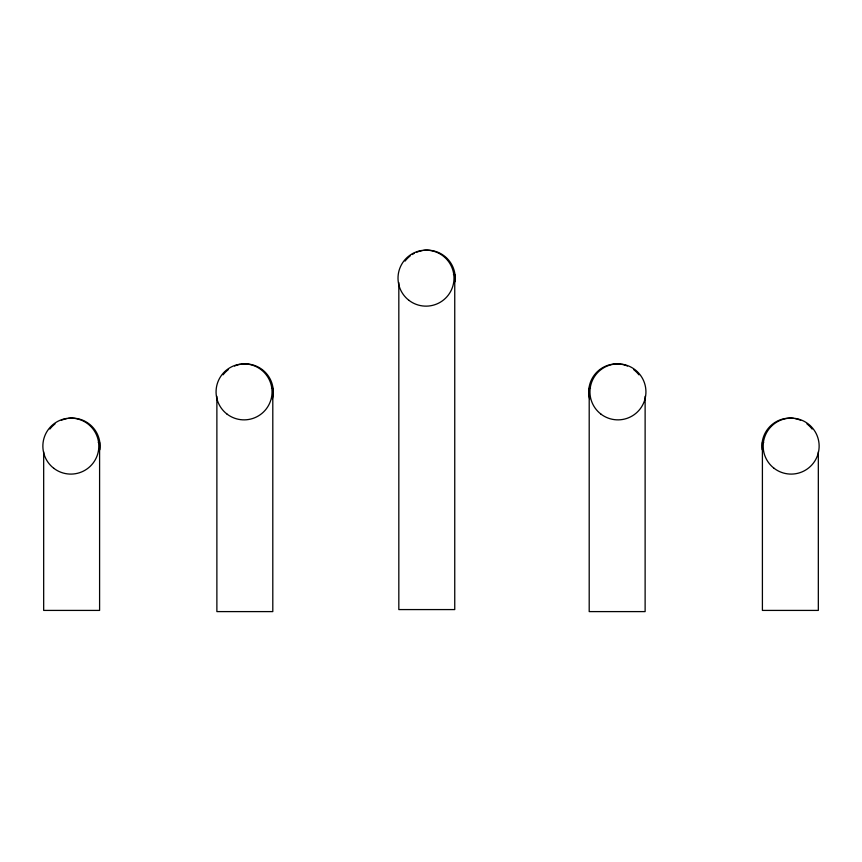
<?xml version="1.0" encoding="UTF-8"?>
<svg xmlns="http://www.w3.org/2000/svg" width="862" height="862" viewBox="0 0 862 862"><rect width="100%" height="100%" fill="white"/><g stroke="black" fill="none" stroke-linecap="round" stroke-linejoin="round"><path stroke-width="1.29" d="M453.444 274.493L454.748 274.493L454.748 609.574L398.826 609.574L398.826 282.574M271.498 388.223L272.801 388.223L272.801 611.6L216.879 611.6L216.879 396.294M590.502 388.223L589.199 388.223L589.199 611.6L645.121 611.6L645.121 396.294M98.29 442.454L99.593 442.454L99.593 610.415L43.671 610.415L43.671 451.86M763.71 442.454L762.407 442.454L762.407 610.415L818.329 610.415L818.329 451.86M762.17 449.759A27.993 27.993 0 0 1 793.568 418.35M794.775 418.544A27.993 27.993 0 0 1 800.626 420.247M806.961 423.899A27.993 27.993 0 0 1 812.123 429.071M405.032 261.111A27.993 27.993 0 0 1 410.204 255.939M412.198 254.549A27.993 27.993 0 0 1 414.32 253.32M416.529 252.286A27.993 27.993 0 0 1 422.391 250.583M423.587 250.4A27.993 27.993 0 0 1 454.996 281.809M241.629 364.12A27.993 27.993 0 0 1 272.327 399.117M223.075 374.83A27.993 27.993 0 0 1 228.247 369.669M234.572 366.016A27.993 27.993 0 0 1 240.433 364.303M49.877 429.071A27.993 27.993 0 0 1 55.039 423.899M61.374 420.247A27.993 27.993 0 0 1 67.225 418.544M68.432 418.35A27.993 27.993 0 0 1 99.83 449.759M589.673 399.117A27.993 27.993 0 0 1 620.371 364.12M621.567 364.303A27.993 27.993 0 0 1 627.428 366.016M633.753 369.669A27.993 27.993 0 0 1 638.925 374.83M774.108 468.314A27.993 27.993 0 0 0 818.9 449.759A27.993 27.993 0 0 0 780.433 420.247A27.993 27.993 0 0 0 774.108 468.314M408.976 300.364A27.993 27.993 0 0 0 453.768 281.809A27.993 27.993 0 0 0 415.301 252.286A27.993 27.993 0 0 0 408.976 300.364M227.018 414.083A27.993 27.993 0 0 0 271.81 395.529A27.993 27.993 0 0 0 233.343 366.016A27.993 27.993 0 0 0 227.018 414.083M53.81 468.314A27.993 27.993 0 0 0 98.602 449.759A27.993 27.993 0 0 0 60.146 420.247A27.993 27.993 0 0 0 53.81 468.314M600.9 414.083A27.993 27.993 0 0 0 645.692 395.529A27.993 27.993 0 0 0 607.225 366.016A27.993 27.993 0 0 0 600.9 414.083"/></g></svg>
